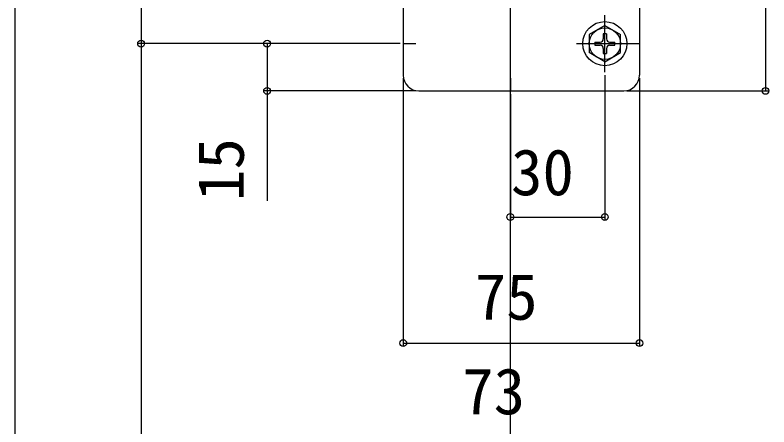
# Model space of a CAD drawing. Units: millimetres, scale not verified. Extents: x -875 to 875, y -1304 to 1297.
# Drawn here: x -575.5 to -336.2, y 488.2 to 618.9 of the extents above; entities that cross this region are included whole.
import ezdxf
from ezdxf.enums import TextEntityAlignment as Align

# ---------------------------------------------------------------- set-up
doc = ezdxf.new("R2010")
doc.units = ezdxf.units.MM
doc.header["$LTSCALE"] = 8
for name, color, linetype in [('0-5_YKK_12', 2, 'Continuous'), ('0-6_YKK_13', 4, 'Continuous'), ('0-8_YKK_D', 6, 'Continuous')]:
    doc.layers.add(name, color=color, linetype=linetype)
doc.styles.add('ＭＳ ゴシック', font='')
doc.styles.get('ＭＳ ゴシック').set_extended_font_data('MS Gothic')

msp = doc.modelspace()

# ---------------------------------------------------------------- linework, layer by layer
at = {"layer": '0-5_YKK_12'}
msp.add_line((-418.3, -100.2), (-418.3, 766.8), dxfattribs=at)
at = {"layer": '0-6_YKK_13'}
for p, q in [((-452.3, 684.8), (-452.3, 599.8)), ((-377.3, 669.8), (-377.3, 599.8)), ((-388.3, 600.8), (-388.3, 618.8)), ((-388.3, 615.55), (-393.3, 612.663)), ((-388.3, 615.55), (-383.3, 612.663)), ((-393.3, 612.663), (-393.3, 606.937)), ((-388.8, 612.95), (-388.8, 611.3)), ((-387.8, 612.95), (-388.8, 612.95)), ((-387.8, 612.95), (-387.8, 611.3)), ((-383.3, 606.937), (-383.3, 612.663)), ((-391.45, 610.3), (-389.8, 610.3)), ((-391.45, 610.3), (-391.45, 609.3)), ((-386.8, 610.3), (-385.15, 610.3)), ((-385.15, 609.3), (-385.15, 610.3)), ((-452.3, 609.8), (-448.3, 609.8)), ((-397.3, 609.8), (-379.3, 609.8)), ((-391.45, 609.3), (-389.8, 609.3)), ((-388.8, 608.3), (-388.8, 606.65)), ((-387.8, 608.3), (-387.8, 606.65)), ((-386.8, 609.3), (-385.15, 609.3)), ((-381.3, 609.8), (-377.3, 609.8)), ((-388.3, 604.05), (-393.3, 606.937)), ((-388.8, 606.65), (-387.8, 606.65)), ((-388.3, 604.05), (-383.3, 606.937)), ((-418.3, 598.8), (-418.3, 594.8)), ((-447.3, 594.8), (-382.3, 594.8))]:
    msp.add_line(p, q, dxfattribs=at)
for radius in [7, 5]:
    msp.add_circle((-388.3, 609.8), radius, dxfattribs=at)
for centre, radius, start, end in [((-389.8, 611.3), 1, 270, 0), ((-386.8, 611.3), 1, 180, 270), ((-389.8, 608.3), 1, 0, 90), ((-386.8, 608.3), 1, 90, 180), ((-447.3, 599.8), 5, 180, 270), ((-382.3, 599.8), 5, 270, 0)]:
    msp.add_arc(centre, radius, start, end, dxfattribs=at)
at = {"layer": '0-8_YKK_D'}
for p, q in [((-575.5, 329.8), (-575.5, 754.8)), ((-337.3, 684.8), (-337.3, 594.8)), ((-535.5, 659.8), (-535.5, 609.8)), ((-453.3, 609.8), (-536.5, 609.8)), ((-453.3, 609.8), (-536.5, 609.8)), ((-535.5, 609.8), (-535.5, 324.8)), ((-453.3, 609.8), (-496.5, 609.8)), ((-452.3, 598.8), (-452.3, 513.8)), ((-388.3, 599.8), (-388.3, 553.8)), ((-377.3, 598.8), (-377.3, 513.8)), ((-448.3, 594.8), (-496.5, 594.8)), ((-418.3, 593.8), (-418.3, 553.8)), ((-381.3, 594.8), (-336.3, 594.8)), ((-418.3, 554.8), (-388.3, 554.8)), ((-452.3, 514.8), (-377.3, 514.8))]:
    msp.add_line(p, q, dxfattribs=at)
msp.add_lwpolyline([(-495.5, 609.8), (-495.5, 594.8), (-495.5, 559.955)], dxfattribs=at)
for centre in [(-535.5, 609.8), (-535.5, 609.8), (-495.5, 609.8), (-495.5, 594.8), (-337.3, 594.8), (-418.3, 554.8), (-388.3, 554.8), (-452.3, 514.8), (-377.3, 514.8)]:
    msp.add_circle(centre, 1.075, dxfattribs=at)

# ---------------------------------------------------------------- texts
at = {"layer": '0-8_YKK_D', "style": 'ＭＳ ゴシック'}
msp.add_text('15', height=14.66, rotation=90, dxfattribs=at).set_placement((-498.5, 559.886), align=Align.BOTTOM_LEFT)
for s, p in [('30', (-418.073, 557.3)), ('75', (-429.573, 517.8)), ('73', (-433.573, 487.8))]:
    msp.add_text(s, height=14.66, dxfattribs=at).set_placement(p, align=Align.BOTTOM_LEFT)

doc.saveas('drawing.dxf')
